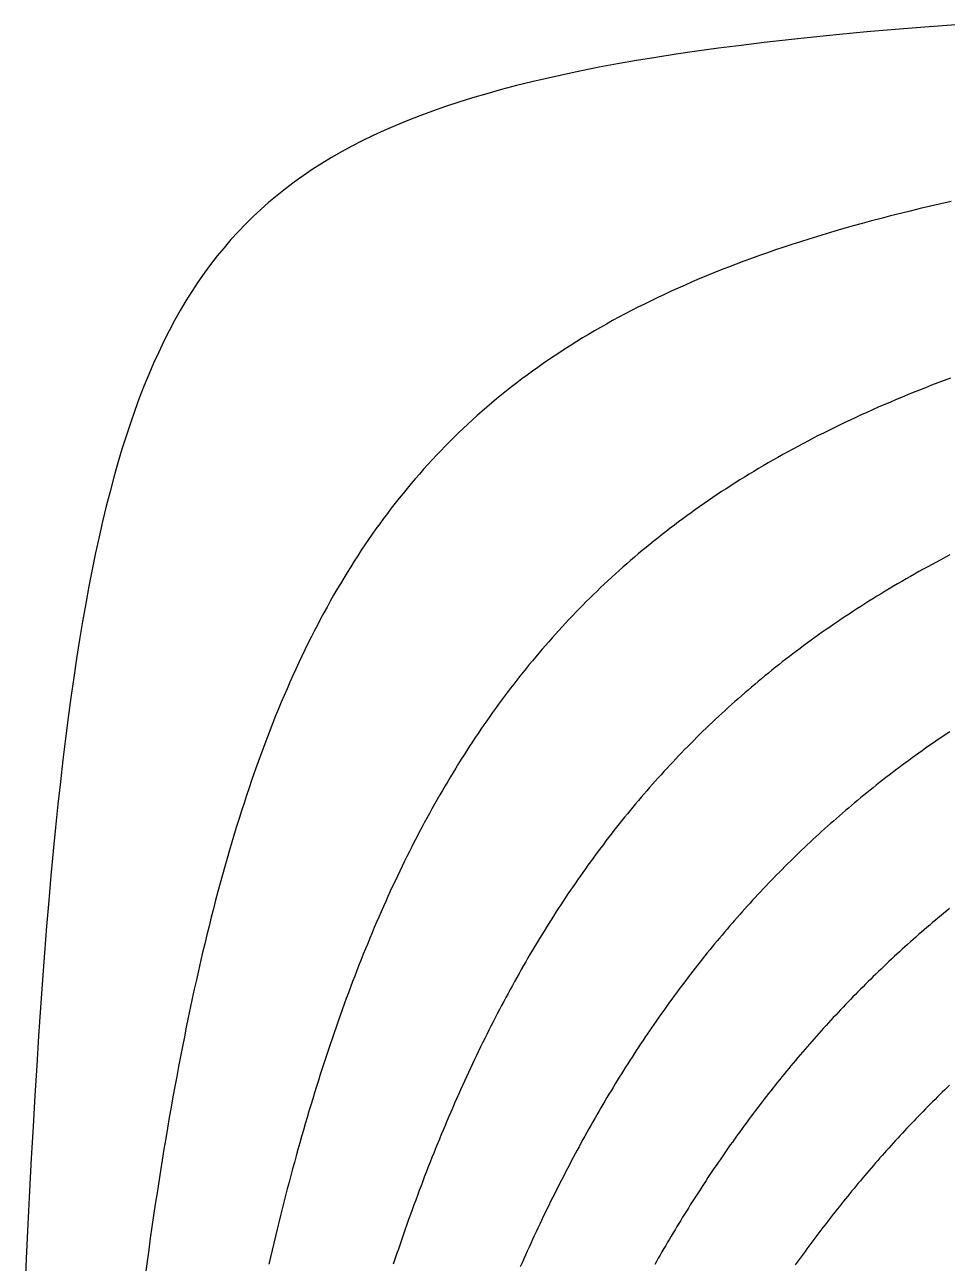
# Model space of a CAD drawing. Extents: x 2 to 198, y -170 to -3.
# Drawn here: x 2.7 to 45.1, y -60.9 to -4 of the extents above; entities that cross this region are included whole.
import ezdxf

# ---------------------------------------------------------------- set-up
doc = ezdxf.new("R2010")
doc.units = 0
doc.layers.add('MyLines', color=7, linetype='Continuous')

msp = doc.modelspace()

# ---------------------------------------------------------------- linework, layer by layer
at = {"layer": 'MyLines'}
for p, q in [((40.132, -4.484), (38.933, -4.603)), ((41.381, -4.367), (40.132, -4.484)), ((42.683, -4.254), (41.381, -4.367)), ((44.042, -4.143), (42.683, -4.254)), ((45.463, -4.036), (44.042, -4.143)), ((34.571, -5.114), (33.577, -5.251)), ((35.601, -4.981), (34.571, -5.114)), ((36.67, -4.852), (35.601, -4.981)), ((37.779, -4.726), (36.67, -4.852)), ((38.933, -4.603), (37.779, -4.726)), ((30.795, -5.682), (29.929, -5.833)), ((31.69, -5.534), (30.795, -5.682)), ((32.617, -5.391), (31.69, -5.534)), ((33.577, -5.251), (32.617, -5.391)), ((28.28, -6.149), (27.495, -6.313)), ((29.091, -5.989), (28.28, -6.149)), ((29.929, -5.833), (29.091, -5.989)), ((25.998, -6.654), (25.284, -6.831)), ((26.735, -6.481), (25.998, -6.654)), ((27.495, -6.313), (26.735, -6.481)), ((23.27, -7.392), (22.638, -7.59)), ((23.921, -7.2), (23.27, -7.392)), ((24.592, -7.013), (23.921, -7.2)), ((25.284, -6.831), (24.592, -7.013)), ((22.025, -7.792), (21.429, -8)), ((22.638, -7.59), (22.025, -7.792)), ((20.291, -8.432), (19.746, -8.657)), ((20.852, -8.213), (20.291, -8.432)), ((21.429, -8), (20.852, -8.213)), ((19.216, -8.888), (18.702, -9.125)), ((19.746, -8.657), (19.216, -8.888)), ((17.717, -9.618), (17.245, -9.874)), ((18.202, -9.368), (17.717, -9.618)), ((18.702, -9.125), (18.202, -9.368)), ((16.786, -10.138), (16.34, -10.408)), ((17.245, -9.874), (16.786, -10.138)), ((15.906, -10.686), (15.484, -10.971)), ((16.34, -10.408), (15.906, -10.686)), ((15.074, -11.263), (14.676, -11.564)), ((15.484, -10.971), (15.074, -11.263)), ((14.288, -11.872), (13.911, -12.188)), ((14.676, -11.564), (14.288, -11.872)), ((13.911, -12.188), (13.544, -12.514)), ((43.835, -12.479), (43.374, -12.59)), ((44.303, -12.369), (43.835, -12.479)), ((44.777, -12.26), (44.303, -12.369)), ((45.259, -12.152), (44.777, -12.26)), ((13.187, -12.847), (12.839, -13.19)), ((13.544, -12.514), (13.187, -12.847)), ((41.597, -13.043), (41.169, -13.159)), ((42.032, -12.928), (41.597, -13.043)), ((42.473, -12.815), (42.032, -12.928)), ((42.92, -12.702), (42.473, -12.815)), ((43.374, -12.59), (42.92, -12.702)), ((12.501, -13.542), (12.173, -13.903)), ((12.839, -13.19), (12.501, -13.542)), ((39.512, -13.633), (39.111, -13.755)), ((39.917, -13.513), (39.512, -13.633)), ((40.329, -13.394), (39.917, -13.513)), ((40.746, -13.276), (40.329, -13.394)), ((41.169, -13.159), (40.746, -13.276)), ((12.173, -13.903), (11.853, -14.273)), ((37.941, -14.125), (37.561, -14.25)), ((38.326, -14), (37.941, -14.125)), ((38.716, -13.877), (38.326, -14)), ((39.111, -13.755), (38.716, -13.877)), ((11.541, -14.654), (11.238, -15.045)), ((11.853, -14.273), (11.541, -14.654)), ((36.089, -14.764), (35.733, -14.895)), ((36.45, -14.634), (36.089, -14.764)), ((36.816, -14.505), (36.45, -14.634)), ((37.186, -14.377), (36.816, -14.505)), ((37.561, -14.25), (37.186, -14.377)), ((11.238, -15.045), (10.943, -15.446)), ((34.689, -15.296), (34.349, -15.432)), ((35.032, -15.161), (34.689, -15.296)), ((35.38, -15.027), (35.032, -15.161)), ((35.733, -14.895), (35.38, -15.027)), ((10.656, -15.858), (10.377, -16.281)), ((10.943, -15.446), (10.656, -15.858)), ((33.354, -15.847), (33.03, -15.988)), ((33.682, -15.707), (33.354, -15.847)), ((34.013, -15.569), (33.682, -15.707)), ((34.349, -15.432), (34.013, -15.569)), ((10.377, -16.281), (10.105, -16.715)), ((32.082, -16.418), (31.773, -16.564)), ((32.394, -16.273), (32.082, -16.418)), ((32.71, -16.13), (32.394, -16.273)), ((33.03, -15.988), (32.71, -16.13)), ((10.105, -16.715), (9.841, -17.161)), ((30.866, -17.009), (30.571, -17.161)), ((31.165, -16.86), (30.866, -17.009)), ((31.467, -16.711), (31.165, -16.86)), ((31.773, -16.564), (31.467, -16.711)), ((9.583, -17.618), (9.332, -18.088)), ((9.841, -17.161), (9.583, -17.618)), ((29.705, -17.622), (29.423, -17.779)), ((29.991, -17.467), (29.705, -17.622)), ((30.279, -17.313), (29.991, -17.467)), ((30.571, -17.161), (30.279, -17.313)), ((9.332, -18.088), (9.088, -18.57)), ((28.867, -18.096), (28.594, -18.257)), ((29.143, -17.937), (28.867, -18.096)), ((29.423, -17.779), (29.143, -17.937)), ((9.088, -18.57), (8.851, -19.066)), ((27.792, -18.748), (27.531, -18.915)), ((28.057, -18.583), (27.792, -18.748)), ((28.324, -18.42), (28.057, -18.583)), ((28.594, -18.257), (28.324, -18.42)), ((8.851, -19.066), (8.619, -19.574)), ((27.016, -19.253), (26.763, -19.424)), ((27.272, -19.083), (27.016, -19.253)), ((27.531, -18.915), (27.272, -19.083)), ((8.619, -19.574), (8.394, -20.096)), ((26.264, -19.771), (26.019, -19.947)), ((26.512, -19.597), (26.264, -19.771)), ((26.763, -19.424), (26.512, -19.597)), ((8.394, -20.096), (8.175, -20.632)), ((25.536, -20.303), (25.298, -20.483)), ((25.776, -20.124), (25.536, -20.303)), ((26.019, -19.947), (25.776, -20.124)), ((44.928, -20.376), (44.64, -20.485)), ((45.218, -20.268), (44.928, -20.376)), ((8.175, -20.632), (7.961, -21.182)), ((24.599, -21.034), (24.371, -21.221)), ((24.83, -20.849), (24.599, -21.034)), ((25.063, -20.665), (24.83, -20.849)), ((25.298, -20.483), (25.063, -20.665)), ((43.241, -21.037), (42.968, -21.149)), ((43.516, -20.926), (43.241, -21.037)), ((43.793, -20.815), (43.516, -20.926)), ((44.073, -20.704), (43.793, -20.815)), ((44.355, -20.594), (44.073, -20.704)), ((44.64, -20.485), (44.355, -20.594)), ((7.961, -21.182), (7.753, -21.747)), ((23.922, -21.6), (23.701, -21.792)), ((24.145, -21.41), (23.922, -21.6)), ((24.371, -21.221), (24.145, -21.41)), ((41.902, -21.604), (41.641, -21.719)), ((42.165, -21.49), (41.902, -21.604)), ((42.431, -21.376), (42.165, -21.49)), ((42.698, -21.262), (42.431, -21.376)), ((42.968, -21.149), (42.698, -21.262)), ((7.753, -21.747), (7.551, -22.327)), ((23.265, -22.181), (23.051, -22.379)), ((23.482, -21.986), (23.265, -22.181)), ((23.701, -21.792), (23.482, -21.986)), ((40.871, -22.069), (40.619, -22.187)), ((41.126, -21.952), (40.871, -22.069)), ((41.382, -21.835), (41.126, -21.952)), ((41.641, -21.719), (41.382, -21.835)), ((7.551, -22.327), (7.354, -22.922)), ((22.838, -22.578), (22.628, -22.778)), ((23.051, -22.379), (22.838, -22.578)), ((39.63, -22.664), (39.388, -22.784)), ((39.874, -22.543), (39.63, -22.664)), ((40.12, -22.424), (39.874, -22.543)), ((40.369, -22.305), (40.12, -22.424)), ((40.619, -22.187), (40.369, -22.305)), ((7.354, -22.922), (7.162, -23.533)), ((22.214, -23.185), (22.01, -23.391)), ((22.42, -22.981), (22.214, -23.185)), ((22.628, -22.778), (22.42, -22.981)), ((38.438, -23.274), (38.205, -23.399)), ((38.672, -23.151), (38.438, -23.274)), ((38.909, -23.028), (38.672, -23.151)), ((39.147, -22.906), (38.909, -23.028)), ((39.388, -22.784), (39.147, -22.906)), ((7.162, -23.533), (6.975, -24.161)), ((21.608, -23.809), (21.41, -24.02)), ((21.808, -23.599), (21.608, -23.809)), ((22.01, -23.391), (21.808, -23.599)), ((37.517, -23.775), (37.292, -23.902)), ((37.745, -23.649), (37.517, -23.775)), ((37.974, -23.523), (37.745, -23.649)), ((38.205, -23.399), (37.974, -23.523)), ((6.975, -24.161), (6.794, -24.805)), ((21.02, -24.449), (20.828, -24.667)), ((21.214, -24.234), (21.02, -24.449)), ((21.41, -24.02), (21.214, -24.234)), ((36.406, -24.416), (36.189, -24.546)), ((36.625, -24.286), (36.406, -24.416)), ((36.845, -24.157), (36.625, -24.286)), ((37.068, -24.029), (36.845, -24.157)), ((37.292, -23.902), (37.068, -24.029)), ((6.794, -24.805), (6.616, -25.467)), ((20.637, -24.886), (20.449, -25.107)), ((20.828, -24.667), (20.637, -24.886)), ((35.547, -24.941), (35.336, -25.074)), ((35.759, -24.809), (35.547, -24.941)), ((35.973, -24.677), (35.759, -24.809)), ((36.189, -24.546), (35.973, -24.677)), ((6.616, -25.467), (6.444, -26.146)), ((20.078, -25.555), (19.895, -25.783)), ((20.262, -25.33), (20.078, -25.555)), ((20.449, -25.107), (20.262, -25.33)), ((34.712, -25.477), (34.507, -25.613)), ((34.919, -25.342), (34.712, -25.477)), ((35.126, -25.208), (34.919, -25.342)), ((35.336, -25.074), (35.126, -25.208)), ((6.444, -26.146), (6.276, -26.843)), ((19.714, -26.012), (19.534, -26.243)), ((19.895, -25.783), (19.714, -26.012)), ((33.902, -26.025), (33.703, -26.164)), ((34.102, -25.887), (33.902, -26.025)), ((34.304, -25.75), (34.102, -25.887)), ((34.507, -25.613), (34.304, -25.75)), ((19.181, -26.712), (19.006, -26.949)), ((19.356, -26.476), (19.181, -26.712)), ((19.534, -26.243), (19.356, -26.476)), ((32.921, -26.726), (32.729, -26.869)), ((33.115, -26.585), (32.921, -26.726)), ((33.309, -26.444), (33.115, -26.585)), ((33.505, -26.303), (33.309, -26.444)), ((33.703, -26.164), (33.505, -26.303)), ((6.276, -26.843), (6.113, -27.559)), ((18.834, -27.189), (18.663, -27.43)), ((19.006, -26.949), (18.834, -27.189)), ((32.349, -27.156), (32.161, -27.301)), ((32.538, -27.012), (32.349, -27.156)), ((32.729, -26.869), (32.538, -27.012)), ((6.113, -27.559), (5.953, -28.294)), ((18.494, -27.674), (18.326, -27.92)), ((18.663, -27.43), (18.494, -27.674)), ((31.605, -27.74), (31.422, -27.888)), ((31.789, -27.593), (31.605, -27.74)), ((31.974, -27.447), (31.789, -27.593)), ((32.161, -27.301), (31.974, -27.447)), ((5.953, -28.294), (5.798, -29.048)), ((17.995, -28.419), (17.833, -28.671)), ((18.16, -28.168), (17.995, -28.419)), ((18.326, -27.92), (18.16, -28.168)), ((30.881, -28.337), (30.703, -28.488)), ((31.06, -28.187), (30.881, -28.337)), ((31.24, -28.037), (31.06, -28.187)), ((31.422, -27.888), (31.24, -28.037)), ((45.2, -28.385), (44.993, -28.493)), ((17.671, -28.926), (17.511, -29.183)), ((17.833, -28.671), (17.671, -28.926)), ((30.176, -28.946), (30.003, -29.101)), ((30.35, -28.793), (30.176, -28.946)), ((30.526, -28.64), (30.35, -28.793)), ((30.703, -28.488), (30.526, -28.64)), ((44.176, -28.93), (43.975, -29.04)), ((44.378, -28.82), (44.176, -28.93)), ((44.582, -28.71), (44.378, -28.82)), ((44.787, -28.601), (44.582, -28.71)), ((44.993, -28.493), (44.787, -28.601)), ((5.798, -29.048), (5.647, -29.823)), ((17.353, -29.443), (17.196, -29.704)), ((17.511, -29.183), (17.353, -29.443)), ((29.49, -29.569), (29.321, -29.726)), ((29.66, -29.412), (29.49, -29.569)), ((29.831, -29.256), (29.66, -29.412)), ((30.003, -29.101), (29.831, -29.256)), ((43.184, -29.485), (42.989, -29.597)), ((43.38, -29.373), (43.184, -29.485)), ((43.577, -29.261), (43.38, -29.373)), ((43.775, -29.15), (43.577, -29.261)), ((43.975, -29.04), (43.775, -29.15)), ((5.647, -29.823), (5.5, -30.618)), ((17.041, -29.968), (16.887, -30.235)), ((17.196, -29.704), (17.041, -29.968)), ((28.988, -30.044), (28.822, -30.205)), ((29.154, -29.885), (28.988, -30.044)), ((29.321, -29.726), (29.154, -29.885)), ((42.223, -30.051), (42.034, -30.165)), ((42.412, -29.937), (42.223, -30.051)), ((42.603, -29.823), (42.412, -29.937)), ((42.796, -29.71), (42.603, -29.823)), ((42.989, -29.597), (42.796, -29.71)), ((5.5, -30.618), (5.357, -31.435)), ((16.735, -30.504), (16.584, -30.775)), ((16.887, -30.235), (16.735, -30.504)), ((28.333, -30.691), (28.172, -30.854)), ((28.495, -30.528), (28.333, -30.691)), ((28.658, -30.366), (28.495, -30.528)), ((28.822, -30.205), (28.658, -30.366)), ((41.29, -30.628), (41.107, -30.744)), ((41.474, -30.511), (41.29, -30.628)), ((41.66, -30.396), (41.474, -30.511)), ((41.846, -30.28), (41.66, -30.396)), ((42.034, -30.165), (41.846, -30.28)), ((16.435, -31.048), (16.287, -31.324)), ((16.584, -30.775), (16.435, -31.048)), ((27.853, -31.184), (27.695, -31.35)), ((28.012, -31.019), (27.853, -31.184)), ((28.172, -30.854), (28.012, -31.019)), ((40.386, -31.215), (40.208, -31.334)), ((40.564, -31.097), (40.386, -31.215)), ((40.744, -30.979), (40.564, -31.097)), ((40.925, -30.861), (40.744, -30.979)), ((41.107, -30.744), (40.925, -30.861)), ((5.357, -31.435), (5.218, -32.273)), ((16.14, -31.603), (15.995, -31.884)), ((16.287, -31.324), (16.14, -31.603)), ((27.382, -31.686), (27.227, -31.855)), ((27.538, -31.518), (27.382, -31.686)), ((27.695, -31.35), (27.538, -31.518)), ((39.507, -31.815), (39.335, -31.936)), ((39.681, -31.694), (39.507, -31.815)), ((39.856, -31.573), (39.681, -31.694)), ((40.031, -31.454), (39.856, -31.573)), ((40.208, -31.334), (40.031, -31.454)), ((5.218, -32.273), (5.082, -33.134)), ((15.851, -32.167), (15.708, -32.453)), ((15.995, -31.884), (15.851, -32.167)), ((26.768, -32.367), (26.617, -32.54)), ((26.92, -32.195), (26.768, -32.367)), ((27.073, -32.025), (26.92, -32.195)), ((27.227, -31.855), (27.073, -32.025)), ((38.822, -32.302), (38.654, -32.425)), ((38.992, -32.179), (38.822, -32.302)), ((39.163, -32.057), (38.992, -32.179)), ((39.335, -31.936), (39.163, -32.057)), ((15.567, -32.741), (15.427, -33.032)), ((15.708, -32.453), (15.567, -32.741)), ((26.318, -32.888), (26.17, -33.063)), ((26.467, -32.713), (26.318, -32.888)), ((26.617, -32.54), (26.467, -32.713)), ((37.988, -32.922), (37.824, -33.047)), ((38.153, -32.797), (37.988, -32.922)), ((38.319, -32.673), (38.153, -32.797)), ((38.486, -32.549), (38.319, -32.673)), ((38.654, -32.425), (38.486, -32.549)), ((5.082, -33.134), (4.949, -34.017)), ((15.288, -33.326), (15.151, -33.622)), ((15.427, -33.032), (15.288, -33.326)), ((25.877, -33.417), (25.731, -33.595)), ((26.023, -33.24), (25.877, -33.417)), ((26.17, -33.063), (26.023, -33.24)), ((37.177, -33.554), (37.017, -33.682)), ((37.337, -33.427), (37.177, -33.554)), ((37.498, -33.3), (37.337, -33.427)), ((37.661, -33.173), (37.498, -33.3)), ((37.824, -33.047), (37.661, -33.173)), ((4.949, -34.017), (4.821, -34.924)), ((15.015, -33.921), (14.88, -34.223)), ((15.151, -33.622), (15.015, -33.921)), ((25.443, -33.954), (25.301, -34.135)), ((25.587, -33.774), (25.443, -33.954)), ((25.731, -33.595), (25.587, -33.774)), ((36.543, -34.068), (36.387, -34.198)), ((36.7, -33.939), (36.543, -34.068)), ((36.858, -33.81), (36.7, -33.939)), ((37.017, -33.682), (36.858, -33.81)), ((14.747, -34.527), (14.614, -34.834)), ((14.88, -34.223), (14.747, -34.527)), ((24.878, -34.685), (24.739, -34.87)), ((25.018, -34.501), (24.878, -34.685)), ((25.159, -34.318), (25.018, -34.501)), ((25.301, -34.135), (25.159, -34.318)), ((35.923, -34.59), (35.77, -34.722)), ((36.077, -34.459), (35.923, -34.59)), ((36.232, -34.328), (36.077, -34.459)), ((36.387, -34.198), (36.232, -34.328)), ((4.821, -34.924), (4.695, -35.856)), ((14.483, -35.143), (14.353, -35.456)), ((14.614, -34.834), (14.483, -35.143)), ((24.463, -35.242), (24.327, -35.43)), ((24.601, -35.055), (24.463, -35.242)), ((24.739, -34.87), (24.601, -35.055)), ((35.167, -35.254), (35.018, -35.388)), ((35.317, -35.12), (35.167, -35.254)), ((35.467, -34.987), (35.317, -35.12)), ((35.618, -34.854), (35.467, -34.987)), ((35.77, -34.722), (35.618, -34.854)), ((14.225, -35.771), (14.097, -36.089)), ((14.353, -35.456), (14.225, -35.771)), ((24.056, -35.809), (23.922, -36)), ((24.191, -35.619), (24.056, -35.809)), ((24.327, -35.43), (24.191, -35.619)), ((34.576, -35.794), (34.43, -35.931)), ((34.722, -35.659), (34.576, -35.794)), ((34.87, -35.523), (34.722, -35.659)), ((35.018, -35.388), (34.87, -35.523)), ((4.695, -35.856), (4.573, -36.812)), ((14.097, -36.089), (13.971, -36.41)), ((23.657, -36.385), (23.525, -36.579)), ((23.789, -36.192), (23.657, -36.385)), ((23.922, -36), (23.789, -36.192)), ((33.997, -36.343), (33.854, -36.481)), ((34.141, -36.205), (33.997, -36.343)), ((34.285, -36.068), (34.141, -36.205)), ((34.43, -35.931), (34.285, -36.068)), ((4.573, -36.812), (4.454, -37.793)), ((13.846, -36.733), (13.722, -37.06)), ((13.971, -36.41), (13.846, -36.733)), ((23.394, -36.775), (23.264, -36.971)), ((23.525, -36.579), (23.394, -36.775)), ((33.43, -36.9), (33.29, -37.041)), ((33.571, -36.76), (33.43, -36.9)), ((33.712, -36.62), (33.571, -36.76)), ((33.854, -36.481), (33.712, -36.62)), ((44.549, -36.936), (44.391, -37.045)), ((44.708, -36.827), (44.549, -36.936)), ((44.868, -36.718), (44.708, -36.827)), ((45.029, -36.609), (44.868, -36.718)), ((45.191, -36.501), (45.029, -36.609)), ((13.599, -37.389), (13.478, -37.722)), ((13.722, -37.06), (13.599, -37.389)), ((23.007, -37.366), (22.879, -37.565)), ((23.135, -37.168), (23.007, -37.366)), ((23.264, -36.971), (23.135, -37.168)), ((32.874, -37.466), (32.737, -37.608)), ((33.012, -37.323), (32.874, -37.466)), ((33.151, -37.182), (33.012, -37.323)), ((33.29, -37.041), (33.151, -37.182)), ((43.765, -37.486), (43.611, -37.597)), ((43.92, -37.376), (43.765, -37.486)), ((44.076, -37.265), (43.92, -37.376)), ((44.233, -37.155), (44.076, -37.265)), ((44.391, -37.045), (44.233, -37.155)), ((4.454, -37.793), (4.338, -38.801)), ((13.357, -38.057), (13.238, -38.395)), ((13.478, -37.722), (13.357, -38.057)), ((22.626, -37.967), (22.501, -38.17)), ((22.752, -37.766), (22.626, -37.967)), ((22.879, -37.565), (22.752, -37.766)), ((32.33, -38.04), (32.195, -38.185)), ((32.465, -37.895), (32.33, -38.04)), ((32.601, -37.752), (32.465, -37.895)), ((32.737, -37.608), (32.601, -37.752)), ((43.001, -38.045), (42.85, -38.158)), ((43.152, -37.933), (43.001, -38.045)), ((43.304, -37.82), (43.152, -37.933)), ((43.457, -37.709), (43.304, -37.82)), ((43.611, -37.597), (43.457, -37.709)), ((13.238, -38.395), (13.119, -38.736)), ((22.252, -38.578), (22.129, -38.784)), ((22.376, -38.373), (22.252, -38.578)), ((22.501, -38.17), (22.376, -38.373)), ((31.796, -38.623), (31.664, -38.77)), ((31.928, -38.476), (31.796, -38.623)), ((32.062, -38.33), (31.928, -38.476)), ((32.195, -38.185), (32.062, -38.33)), ((42.254, -38.612), (42.107, -38.726)), ((42.402, -38.498), (42.254, -38.612)), ((42.551, -38.384), (42.402, -38.498)), ((42.7, -38.271), (42.551, -38.384)), ((42.85, -38.158), (42.7, -38.271)), ((4.338, -38.801), (4.225, -39.836)), ((13.002, -39.081), (12.886, -39.428)), ((13.119, -38.736), (13.002, -39.081)), ((21.885, -39.198), (21.764, -39.407)), ((22.007, -38.99), (21.885, -39.198)), ((22.129, -38.784), (22.007, -38.99)), ((31.273, -39.215), (31.143, -39.364)), ((31.403, -39.066), (31.273, -39.215)), ((31.533, -38.917), (31.403, -39.066)), ((31.664, -38.77), (31.533, -38.917)), ((41.526, -39.187), (41.382, -39.303)), ((41.67, -39.072), (41.526, -39.187)), ((41.815, -38.956), (41.67, -39.072)), ((41.961, -38.841), (41.815, -38.956)), ((42.107, -38.726), (41.961, -38.841)), ((12.771, -39.779), (12.657, -40.132)), ((12.886, -39.428), (12.771, -39.779)), ((21.644, -39.618), (21.525, -39.829)), ((21.764, -39.407), (21.644, -39.618)), ((30.887, -39.664), (30.759, -39.816)), ((31.015, -39.514), (30.887, -39.664)), ((31.143, -39.364), (31.015, -39.514)), ((40.814, -39.771), (40.674, -39.889)), ((40.955, -39.654), (40.814, -39.771)), ((41.097, -39.537), (40.955, -39.654)), ((41.239, -39.42), (41.097, -39.537)), ((41.382, -39.303), (41.239, -39.42)), ((4.225, -39.836), (4.115, -40.898)), ((12.657, -40.132), (12.544, -40.489)), ((21.288, -40.255), (21.171, -40.47)), ((21.406, -40.041), (21.288, -40.255)), ((21.525, -39.829), (21.406, -40.041)), ((30.381, -40.272), (30.256, -40.426)), ((30.507, -40.119), (30.381, -40.272)), ((30.633, -39.967), (30.507, -40.119)), ((30.759, -39.816), (30.633, -39.967)), ((40.119, -40.364), (39.982, -40.484)), ((40.257, -40.245), (40.119, -40.364)), ((40.395, -40.126), (40.257, -40.245)), ((40.534, -40.007), (40.395, -40.126)), ((40.674, -39.889), (40.534, -40.007)), ((4.115, -40.898), (4.008, -41.989)), ((12.432, -40.849), (12.321, -41.212)), ((12.544, -40.489), (12.432, -40.849)), ((20.938, -40.902), (20.823, -41.121)), ((21.054, -40.685), (20.938, -40.902)), ((21.171, -40.47), (21.054, -40.685)), ((29.885, -40.89), (29.762, -41.045)), ((30.008, -40.734), (29.885, -40.89)), ((30.132, -40.58), (30.008, -40.734)), ((30.256, -40.426), (30.132, -40.58)), ((39.574, -40.845), (39.439, -40.966)), ((39.709, -40.724), (39.574, -40.845)), ((39.845, -40.604), (39.709, -40.724)), ((39.982, -40.484), (39.845, -40.604)), ((12.321, -41.212), (12.211, -41.578)), ((20.708, -41.34), (20.594, -41.56)), ((20.823, -41.121), (20.708, -41.34)), ((29.398, -41.516), (29.278, -41.674)), ((29.519, -41.359), (29.398, -41.516)), ((29.64, -41.202), (29.519, -41.359)), ((29.762, -41.045), (29.64, -41.202)), ((38.906, -41.453), (38.774, -41.576)), ((39.039, -41.331), (38.906, -41.453)), ((39.171, -41.209), (39.039, -41.331)), ((39.305, -41.087), (39.171, -41.209)), ((39.439, -40.966), (39.305, -41.087)), ((4.008, -41.989), (3.904, -43.109)), ((12.102, -41.948), (11.994, -42.321)), ((12.211, -41.578), (12.102, -41.948)), ((20.368, -42.005), (20.257, -42.229)), ((20.481, -41.782), (20.368, -42.005)), ((20.594, -41.56), (20.481, -41.782)), ((29.039, -41.992), (28.921, -42.152)), ((29.158, -41.833), (29.039, -41.992)), ((29.278, -41.674), (29.158, -41.833)), ((38.253, -42.071), (38.124, -42.196)), ((38.383, -41.947), (38.253, -42.071)), ((38.513, -41.823), (38.383, -41.947)), ((38.643, -41.699), (38.513, -41.823)), ((38.774, -41.576), (38.643, -41.699)), ((11.994, -42.321), (11.887, -42.697)), ((20.145, -42.454), (20.035, -42.68)), ((20.257, -42.229), (20.145, -42.454)), ((28.568, -42.636), (28.452, -42.798)), ((28.685, -42.474), (28.568, -42.636)), ((28.803, -42.313), (28.685, -42.474)), ((28.921, -42.152), (28.803, -42.313)), ((37.741, -42.572), (37.614, -42.698)), ((37.868, -42.446), (37.741, -42.572)), ((37.996, -42.321), (37.868, -42.446)), ((38.124, -42.196), (37.996, -42.321)), ((3.904, -43.109), (3.803, -44.258)), ((11.781, -43.076), (11.676, -43.459)), ((11.887, -42.697), (11.781, -43.076)), ((19.816, -43.137), (19.707, -43.367)), ((19.925, -42.908), (19.816, -43.137)), ((20.035, -42.68), (19.925, -42.908)), ((28.221, -43.125), (28.106, -43.289)), ((28.336, -42.961), (28.221, -43.125)), ((28.452, -42.798), (28.336, -42.961)), ((37.113, -43.206), (36.989, -43.334)), ((37.237, -43.079), (37.113, -43.206)), ((37.362, -42.951), (37.237, -43.079)), ((37.488, -42.825), (37.362, -42.951)), ((37.614, -42.698), (37.488, -42.825)), ((11.676, -43.459), (11.572, -43.846)), ((19.599, -43.598), (19.492, -43.831)), ((19.707, -43.367), (19.599, -43.598)), ((27.765, -43.786), (27.653, -43.953)), ((27.879, -43.62), (27.765, -43.786)), ((27.992, -43.454), (27.879, -43.62)), ((28.106, -43.289), (27.992, -43.454)), ((36.62, -43.721), (36.498, -43.85)), ((36.742, -43.592), (36.62, -43.721)), ((36.865, -43.463), (36.742, -43.592)), ((36.989, -43.334), (36.865, -43.463)), ((3.803, -44.258), (3.704, -45.438)), ((11.469, -44.235), (11.367, -44.629)), ((11.572, -43.846), (11.469, -44.235)), ((19.279, -44.3), (19.173, -44.536)), ((19.385, -44.065), (19.279, -44.3)), ((19.492, -43.831), (19.385, -44.065)), ((27.429, -44.288), (27.318, -44.457)), ((27.541, -44.12), (27.429, -44.288)), ((27.653, -43.953), (27.541, -44.12)), ((36.135, -44.241), (36.015, -44.372)), ((36.255, -44.11), (36.135, -44.241)), ((36.376, -43.98), (36.255, -44.11)), ((36.498, -43.85), (36.376, -43.98)), ((11.367, -44.629), (11.266, -45.025)), ((19.068, -44.773), (18.964, -45.012)), ((19.173, -44.536), (19.068, -44.773)), ((27.098, -44.796), (26.988, -44.967)), ((27.208, -44.626), (27.098, -44.796)), ((27.318, -44.457), (27.208, -44.626)), ((35.54, -44.901), (35.423, -45.034)), ((35.658, -44.768), (35.54, -44.901)), ((35.777, -44.636), (35.658, -44.768)), ((35.896, -44.504), (35.777, -44.636)), ((36.015, -44.372), (35.896, -44.504)), ((44.92, -44.834), (44.789, -44.943)), ((45.052, -44.726), (44.92, -44.834)), ((45.184, -44.618), (45.052, -44.726)), ((3.704, -45.438), (3.607, -46.65)), ((11.165, -45.426), (11.066, -45.829)), ((11.266, -45.025), (11.165, -45.426)), ((18.757, -45.494), (18.655, -45.736)), ((18.86, -45.252), (18.757, -45.494)), ((18.964, -45.012), (18.86, -45.252)), ((26.663, -45.483), (26.555, -45.656)), ((26.771, -45.31), (26.663, -45.483)), ((26.879, -45.138), (26.771, -45.31)), ((26.988, -44.967), (26.879, -45.138)), ((35.073, -45.435), (34.958, -45.57)), ((35.189, -45.301), (35.073, -45.435)), ((35.306, -45.167), (35.189, -45.301)), ((35.423, -45.034), (35.306, -45.167)), ((44.141, -45.491), (44.013, -45.601)), ((44.27, -45.381), (44.141, -45.491)), ((44.399, -45.271), (44.27, -45.381)), ((44.528, -45.161), (44.399, -45.271)), ((44.658, -45.052), (44.528, -45.161)), ((44.789, -44.943), (44.658, -45.052)), ((11.066, -45.829), (10.968, -46.237)), ((18.553, -45.98), (18.452, -46.225)), ((18.655, -45.736), (18.553, -45.98)), ((26.341, -46.005), (26.235, -46.18)), ((26.448, -45.83), (26.341, -46.005)), ((26.555, -45.656), (26.448, -45.83)), ((34.614, -45.976), (34.5, -46.112)), ((34.728, -45.84), (34.614, -45.976)), ((34.843, -45.705), (34.728, -45.84)), ((34.958, -45.57), (34.843, -45.705)), ((43.507, -46.045), (43.381, -46.156)), ((43.632, -45.933), (43.507, -46.045)), ((43.759, -45.822), (43.632, -45.933)), ((43.886, -45.711), (43.759, -45.822)), ((44.013, -45.601), (43.886, -45.711)), ((10.968, -46.237), (10.87, -46.648)), ((18.351, -46.472), (18.251, -46.72)), ((18.452, -46.225), (18.351, -46.472)), ((26.025, -46.533), (25.92, -46.71)), ((26.13, -46.356), (26.025, -46.533)), ((26.235, -46.18), (26.13, -46.356)), ((34.162, -46.523), (34.05, -46.661)), ((34.274, -46.386), (34.162, -46.523)), ((34.387, -46.249), (34.274, -46.386)), ((34.5, -46.112), (34.387, -46.249)), ((42.885, -46.605), (42.762, -46.718)), ((43.008, -46.493), (42.885, -46.605)), ((43.132, -46.38), (43.008, -46.493)), ((43.256, -46.268), (43.132, -46.38)), ((43.381, -46.156), (43.256, -46.268)), ((3.607, -46.65), (3.514, -47.894)), ((10.773, -47.062), (10.677, -47.481)), ((10.87, -46.648), (10.773, -47.062)), ((18.151, -46.969), (18.052, -47.219)), ((18.251, -46.72), (18.151, -46.969)), ((25.712, -47.066), (25.609, -47.246)), ((25.816, -46.888), (25.712, -47.066)), ((25.92, -46.71), (25.816, -46.888)), ((33.717, -47.077), (33.607, -47.217)), ((33.828, -46.938), (33.717, -47.077)), ((33.939, -46.799), (33.828, -46.938)), ((34.05, -46.661), (33.939, -46.799)), ((42.275, -47.173), (42.154, -47.287)), ((42.396, -47.059), (42.275, -47.173)), ((42.517, -46.945), (42.396, -47.059)), ((42.639, -46.832), (42.517, -46.945)), ((42.762, -46.718), (42.639, -46.832)), ((10.677, -47.481), (10.582, -47.903)), ((17.856, -47.724), (17.759, -47.979)), ((17.954, -47.471), (17.856, -47.724)), ((18.052, -47.219), (17.954, -47.471)), ((25.404, -47.606), (25.302, -47.788)), ((25.506, -47.426), (25.404, -47.606)), ((25.609, -47.246), (25.506, -47.426)), ((33.279, -47.638), (33.171, -47.779)), ((33.388, -47.497), (33.279, -47.638)), ((33.497, -47.356), (33.388, -47.497)), ((33.607, -47.217), (33.497, -47.356)), ((41.677, -47.748), (41.559, -47.863)), ((41.796, -47.632), (41.677, -47.748)), ((41.915, -47.517), (41.796, -47.632)), ((42.034, -47.402), (41.915, -47.517)), ((42.154, -47.287), (42.034, -47.402)), ((3.514, -47.894), (3.422, -49.171)), ((10.488, -48.329), (10.395, -48.758)), ((10.582, -47.903), (10.488, -48.329)), ((17.662, -48.235), (17.566, -48.492)), ((17.759, -47.979), (17.662, -48.235)), ((24.999, -48.336), (24.899, -48.52)), ((25.099, -48.152), (24.999, -48.336)), ((25.2, -47.97), (25.099, -48.152)), ((25.302, -47.788), (25.2, -47.97)), ((32.848, -48.205), (32.742, -48.347)), ((32.955, -48.062), (32.848, -48.205)), ((33.063, -47.92), (32.955, -48.062)), ((33.171, -47.779), (33.063, -47.92)), ((41.09, -48.329), (40.974, -48.446)), ((41.207, -48.212), (41.09, -48.329)), ((41.324, -48.096), (41.207, -48.212)), ((41.441, -47.979), (41.324, -48.096)), ((41.559, -47.863), (41.441, -47.979)), ((10.395, -48.758), (10.303, -49.192)), ((17.47, -48.751), (17.375, -49.011)), ((17.566, -48.492), (17.47, -48.751)), ((24.7, -48.89), (24.601, -49.077)), ((24.799, -48.705), (24.7, -48.89)), ((24.899, -48.52), (24.799, -48.705)), ((32.424, -48.778), (32.319, -48.923)), ((32.53, -48.634), (32.424, -48.778)), ((32.635, -48.491), (32.53, -48.634)), ((32.742, -48.347), (32.635, -48.491)), ((40.629, -48.8), (40.515, -48.918)), ((40.744, -48.682), (40.629, -48.8)), ((40.859, -48.564), (40.744, -48.682)), ((40.974, -48.446), (40.859, -48.564)), ((3.422, -49.171), (3.333, -50.482)), ((10.303, -49.192), (10.211, -49.629)), ((17.281, -49.272), (17.187, -49.535)), ((17.375, -49.011), (17.281, -49.272)), ((24.405, -49.451), (24.308, -49.64)), ((24.503, -49.264), (24.405, -49.451)), ((24.601, -49.077), (24.503, -49.264)), ((32.006, -49.359), (31.903, -49.505)), ((32.11, -49.213), (32.006, -49.359)), ((32.214, -49.068), (32.11, -49.213)), ((32.319, -48.923), (32.214, -49.068)), ((40.062, -49.394), (39.95, -49.514)), ((40.175, -49.275), (40.062, -49.394)), ((40.288, -49.155), (40.175, -49.275)), ((40.401, -49.036), (40.288, -49.155)), ((40.515, -48.918), (40.401, -49.036)), ((10.211, -49.629), (10.12, -50.07)), ((17.093, -49.799), (17, -50.065)), ((17.187, -49.535), (17.093, -49.799)), ((24.114, -50.019), (24.018, -50.209)), ((24.211, -49.829), (24.114, -50.019)), ((24.308, -49.64), (24.211, -49.829)), ((31.595, -49.947), (31.493, -50.095)), ((31.697, -49.799), (31.595, -49.947)), ((31.8, -49.652), (31.697, -49.799)), ((31.903, -49.505), (31.8, -49.652)), ((39.506, -49.996), (39.396, -50.117)), ((39.616, -49.875), (39.506, -49.996)), ((39.727, -49.754), (39.616, -49.875)), ((39.839, -49.634), (39.727, -49.754)), ((39.95, -49.514), (39.839, -49.634)), ((3.333, -50.482), (3.247, -51.829)), ((10.031, -50.515), (9.941, -50.964)), ((10.12, -50.07), (10.031, -50.515)), ((16.816, -50.6), (16.725, -50.87)), ((16.908, -50.332), (16.816, -50.6)), ((17, -50.065), (16.908, -50.332)), ((23.827, -50.592), (23.732, -50.785)), ((23.922, -50.4), (23.827, -50.592)), ((24.018, -50.209), (23.922, -50.4)), ((31.19, -50.541), (31.09, -50.691)), ((31.291, -50.392), (31.19, -50.541)), ((31.392, -50.243), (31.291, -50.392)), ((31.493, -50.095), (31.392, -50.243)), ((38.96, -50.605), (38.852, -50.727)), ((39.068, -50.482), (38.96, -50.605)), ((39.177, -50.36), (39.068, -50.482)), ((39.286, -50.238), (39.177, -50.36)), ((39.396, -50.117), (39.286, -50.238)), ((9.941, -50.964), (9.853, -51.417)), ((16.634, -51.141), (16.543, -51.414)), ((16.725, -50.87), (16.634, -51.141)), ((23.543, -51.173), (23.45, -51.368)), ((23.637, -50.979), (23.543, -51.173)), ((23.732, -50.785), (23.637, -50.979)), ((30.791, -51.143), (30.692, -51.295)), ((30.89, -50.992), (30.791, -51.143)), ((30.99, -50.841), (30.89, -50.992)), ((31.09, -50.691), (30.99, -50.841)), ((38.53, -51.097), (38.423, -51.221)), ((38.637, -50.973), (38.53, -51.097)), ((38.744, -50.85), (38.637, -50.973)), ((38.852, -50.727), (38.744, -50.85)), ((9.853, -51.417), (9.766, -51.874)), ((16.454, -51.688), (16.364, -51.964)), ((16.543, -51.414), (16.454, -51.688)), ((23.357, -51.563), (23.264, -51.76)), ((23.45, -51.368), (23.357, -51.563)), ((30.398, -51.752), (30.301, -51.905)), ((30.496, -51.599), (30.398, -51.752)), ((30.594, -51.447), (30.496, -51.599)), ((30.692, -51.295), (30.594, -51.447)), ((38.001, -51.719), (37.896, -51.845)), ((38.106, -51.594), (38.001, -51.719)), ((38.211, -51.47), (38.106, -51.594)), ((38.317, -51.345), (38.211, -51.47)), ((38.423, -51.221), (38.317, -51.345)), ((3.247, -51.829), (3.162, -53.211)), ((9.766, -51.874), (9.679, -52.335)), ((16.276, -52.241), (16.187, -52.52)), ((16.364, -51.964), (16.276, -52.241)), ((23.079, -52.155), (22.988, -52.354)), ((23.171, -51.957), (23.079, -52.155)), ((23.264, -51.76), (23.171, -51.957)), ((30.107, -52.213), (30.011, -52.368)), ((30.204, -52.059), (30.107, -52.213)), ((30.301, -51.905), (30.204, -52.059)), ((37.584, -52.223), (37.481, -52.349)), ((37.688, -52.096), (37.584, -52.223)), ((37.792, -51.97), (37.688, -52.096)), ((37.896, -51.845), (37.792, -51.97)), ((9.593, -52.8), (9.508, -53.27)), ((9.679, -52.335), (9.593, -52.8)), ((16.1, -52.8), (16.012, -53.081)), ((16.187, -52.52), (16.1, -52.8)), ((22.805, -52.753), (22.715, -52.954)), ((22.896, -52.553), (22.805, -52.753)), ((22.988, -52.354), (22.896, -52.553)), ((29.725, -52.835), (29.63, -52.991)), ((29.82, -52.679), (29.725, -52.835)), ((29.915, -52.523), (29.82, -52.679)), ((30.011, -52.368), (29.915, -52.523)), ((37.072, -52.859), (36.971, -52.987)), ((37.174, -52.731), (37.072, -52.859)), ((37.276, -52.603), (37.174, -52.731)), ((37.378, -52.476), (37.276, -52.603)), ((37.481, -52.349), (37.378, -52.476)), ((45.068, -52.843), (44.956, -52.951)), ((45.18, -52.734), (45.068, -52.843)), ((3.162, -53.211), (3.08, -54.63)), ((9.508, -53.27), (9.423, -53.743)), ((15.926, -53.365), (15.839, -53.649)), ((16.012, -53.081), (15.926, -53.365)), ((22.535, -53.359), (22.446, -53.562)), ((22.625, -53.156), (22.535, -53.359)), ((22.715, -52.954), (22.625, -53.156)), ((29.441, -53.306), (29.347, -53.464)), ((29.535, -53.148), (29.441, -53.306)), ((29.63, -52.991), (29.535, -53.148)), ((36.669, -53.373), (36.569, -53.503)), ((36.769, -53.244), (36.669, -53.373)), ((36.87, -53.115), (36.769, -53.244)), ((36.971, -52.987), (36.87, -53.115)), ((44.514, -53.387), (44.404, -53.496)), ((44.624, -53.277), (44.514, -53.387)), ((44.734, -53.168), (44.624, -53.277)), ((44.845, -53.06), (44.734, -53.168)), ((44.956, -52.951), (44.845, -53.06)), ((9.423, -53.743), (9.34, -54.221)), ((15.753, -53.935), (15.668, -54.223)), ((15.839, -53.649), (15.753, -53.935)), ((22.269, -53.971), (22.181, -54.176)), ((22.357, -53.766), (22.269, -53.971)), ((22.446, -53.562), (22.357, -53.766)), ((29.068, -53.94), (28.976, -54.1)), ((29.161, -53.781), (29.068, -53.94)), ((29.254, -53.622), (29.161, -53.781)), ((29.347, -53.464), (29.254, -53.622)), ((36.172, -54.023), (36.074, -54.154)), ((36.271, -53.893), (36.172, -54.023)), ((36.37, -53.762), (36.271, -53.893)), ((36.469, -53.632), (36.37, -53.762)), ((36.569, -53.503), (36.469, -53.632)), ((43.97, -53.937), (43.862, -54.047)), ((44.078, -53.826), (43.97, -53.937)), ((44.186, -53.716), (44.078, -53.826)), ((44.295, -53.606), (44.186, -53.716)), ((44.404, -53.496), (44.295, -53.606)), ((9.34, -54.221), (9.257, -54.703)), ((15.583, -54.512), (15.499, -54.803)), ((15.668, -54.223), (15.583, -54.512)), ((22.005, -54.59), (21.918, -54.798)), ((22.093, -54.383), (22.005, -54.59)), ((22.181, -54.176), (22.093, -54.383)), ((28.701, -54.583), (28.61, -54.744)), ((28.792, -54.421), (28.701, -54.583)), ((28.884, -54.261), (28.792, -54.421)), ((28.976, -54.1), (28.884, -54.261)), ((35.781, -54.549), (35.684, -54.681)), ((35.878, -54.417), (35.781, -54.549)), ((35.976, -54.286), (35.878, -54.417)), ((36.074, -54.154), (35.976, -54.286)), ((43.435, -54.492), (43.329, -54.604)), ((43.541, -54.38), (43.435, -54.492)), ((43.647, -54.269), (43.541, -54.38)), ((43.754, -54.158), (43.647, -54.269)), ((43.862, -54.047), (43.754, -54.158)), ((3.08, -54.63), (3, -56.087)), ((9.257, -54.703), (9.175, -55.189)), ((15.415, -55.095), (15.332, -55.389)), ((15.499, -54.803), (15.415, -55.095)), ((21.832, -55.007), (21.745, -55.216)), ((21.918, -54.798), (21.832, -55.007)), ((28.428, -55.069), (28.338, -55.232)), ((28.519, -54.907), (28.428, -55.069)), ((28.61, -54.744), (28.519, -54.907)), ((35.395, -55.08), (35.299, -55.214)), ((35.491, -54.947), (35.395, -55.08)), ((35.587, -54.814), (35.491, -54.947)), ((35.684, -54.681), (35.587, -54.814)), ((42.804, -55.166), (42.701, -55.279)), ((42.909, -55.053), (42.804, -55.166)), ((43.013, -54.94), (42.909, -55.053)), ((43.118, -54.828), (43.013, -54.94)), ((43.223, -54.716), (43.118, -54.828)), ((43.329, -54.604), (43.223, -54.716)), ((9.093, -55.68), (9.013, -56.175)), ((9.175, -55.189), (9.093, -55.68)), ((15.249, -55.684), (15.166, -55.981)), ((15.332, -55.389), (15.249, -55.684)), ((21.574, -55.638), (21.489, -55.85)), ((21.66, -55.426), (21.574, -55.638)), ((21.745, -55.216), (21.66, -55.426)), ((28.07, -55.725), (27.981, -55.89)), ((28.159, -55.56), (28.07, -55.725)), ((28.249, -55.396), (28.159, -55.56)), ((28.338, -55.232), (28.249, -55.396)), ((35.014, -55.616), (34.92, -55.751)), ((35.109, -55.482), (35.014, -55.616)), ((35.204, -55.347), (35.109, -55.482)), ((35.299, -55.214), (35.204, -55.347)), ((42.289, -55.734), (42.187, -55.849)), ((42.391, -55.62), (42.289, -55.734)), ((42.494, -55.506), (42.391, -55.62)), ((42.597, -55.393), (42.494, -55.506)), ((42.701, -55.279), (42.597, -55.393)), ((3, -56.087), (2.922, -57.582)), ((9.013, -56.175), (8.933, -56.674)), ((15.084, -56.28), (15.003, -56.58)), ((15.166, -55.981), (15.084, -56.28)), ((21.32, -56.276), (21.236, -56.49)), ((21.404, -56.062), (21.32, -56.276)), ((21.489, -55.85), (21.404, -56.062)), ((27.805, -56.222), (27.717, -56.388)), ((27.893, -56.056), (27.805, -56.222)), ((27.981, -55.89), (27.893, -56.056)), ((34.545, -56.293), (34.452, -56.43)), ((34.638, -56.157), (34.545, -56.293)), ((34.732, -56.022), (34.638, -56.157)), ((34.826, -55.886), (34.732, -56.022)), ((34.92, -55.751), (34.826, -55.886)), ((41.883, -56.193), (41.782, -56.308)), ((41.984, -56.078), (41.883, -56.193)), ((42.085, -55.963), (41.984, -56.078)), ((42.187, -55.849), (42.085, -55.963)), ((8.933, -56.674), (8.854, -57.178)), ((15.003, -56.58), (14.922, -56.882)), ((21.152, -56.705), (21.069, -56.921)), ((21.236, -56.49), (21.152, -56.705)), ((27.542, -56.723), (27.456, -56.891)), ((27.63, -56.555), (27.542, -56.723)), ((27.717, -56.388), (27.63, -56.555)), ((34.176, -56.841), (34.084, -56.979)), ((34.267, -56.704), (34.176, -56.841)), ((34.36, -56.567), (34.267, -56.704)), ((34.452, -56.43), (34.36, -56.567)), ((41.382, -56.772), (41.283, -56.888)), ((41.482, -56.655), (41.382, -56.772)), ((41.581, -56.539), (41.482, -56.655)), ((41.682, -56.424), (41.581, -56.539)), ((41.782, -56.308), (41.682, -56.424)), ((8.854, -57.178), (8.775, -57.686)), ((14.841, -57.185), (14.761, -57.49)), ((14.922, -56.882), (14.841, -57.185)), ((20.903, -57.356), (20.821, -57.574)), ((20.986, -57.138), (20.903, -57.356)), ((21.069, -56.921), (20.986, -57.138)), ((27.197, -57.398), (27.111, -57.568)), ((27.283, -57.229), (27.197, -57.398)), ((27.369, -57.059), (27.283, -57.229)), ((27.456, -56.891), (27.369, -57.059)), ((33.811, -57.395), (33.72, -57.534)), ((33.902, -57.256), (33.811, -57.395)), ((33.993, -57.117), (33.902, -57.256)), ((34.084, -56.979), (33.993, -57.117)), ((40.89, -57.356), (40.792, -57.474)), ((40.988, -57.239), (40.89, -57.356)), ((41.086, -57.122), (40.988, -57.239)), ((41.184, -57.005), (41.086, -57.122)), ((41.283, -56.888), (41.184, -57.005)), ((2.922, -57.582), (2.846, -59.118)), ((8.775, -57.686), (8.697, -58.199)), ((14.681, -57.797), (14.602, -58.105)), ((14.761, -57.49), (14.681, -57.797)), ((20.739, -57.794), (20.657, -58.014)), ((20.821, -57.574), (20.739, -57.794)), ((26.941, -57.91), (26.856, -58.081)), ((27.026, -57.739), (26.941, -57.91)), ((27.111, -57.568), (27.026, -57.739)), ((33.451, -57.953), (33.361, -58.094)), ((33.54, -57.813), (33.451, -57.953)), ((33.63, -57.673), (33.54, -57.813)), ((33.72, -57.534), (33.63, -57.673)), ((40.405, -57.947), (40.309, -58.066)), ((40.502, -57.828), (40.405, -57.947)), ((40.598, -57.71), (40.502, -57.828)), ((40.695, -57.592), (40.598, -57.71)), ((40.792, -57.474), (40.695, -57.592)), ((8.697, -58.199), (8.62, -58.716)), ((14.523, -58.415), (14.444, -58.726)), ((14.602, -58.105), (14.523, -58.415)), ((20.495, -58.457), (20.414, -58.68)), ((20.576, -58.235), (20.495, -58.457)), ((20.657, -58.014), (20.576, -58.235)), ((26.688, -58.426), (26.604, -58.599)), ((26.772, -58.254), (26.688, -58.426)), ((26.856, -58.081), (26.772, -58.254)), ((33.095, -58.517), (33.007, -58.659)), ((33.184, -58.376), (33.095, -58.517)), ((33.272, -58.234), (33.184, -58.376)), ((33.361, -58.094), (33.272, -58.234)), ((39.928, -58.544), (39.834, -58.664)), ((40.023, -58.424), (39.928, -58.544)), ((40.118, -58.304), (40.023, -58.424)), ((40.214, -58.185), (40.118, -58.304)), ((40.309, -58.066), (40.214, -58.185)), ((2.846, -59.118), (2.772, -60.694)), ((8.62, -58.716), (8.544, -59.238)), ((14.367, -59.04), (14.289, -59.355)), ((14.444, -58.726), (14.367, -59.04)), ((20.254, -59.127), (20.175, -59.353)), ((20.334, -58.903), (20.254, -59.127)), ((20.414, -58.68), (20.334, -58.903)), ((26.354, -59.122), (26.272, -59.297)), ((26.437, -58.947), (26.354, -59.122)), ((26.52, -58.773), (26.437, -58.947)), ((26.604, -58.599), (26.52, -58.773)), ((32.745, -59.087), (32.657, -59.23)), ((32.832, -58.944), (32.745, -59.087)), ((32.919, -58.801), (32.832, -58.944)), ((33.007, -58.659), (32.919, -58.801)), ((39.459, -59.147), (39.366, -59.268)), ((39.552, -59.026), (39.459, -59.147)), ((39.646, -58.905), (39.552, -59.026)), ((39.74, -58.784), (39.646, -58.905)), ((39.834, -58.664), (39.74, -58.784)), ((8.544, -59.238), (8.468, -59.765)), ((14.212, -59.671), (14.135, -59.989)), ((14.289, -59.355), (14.212, -59.671)), ((20.095, -59.579), (20.016, -59.806)), ((20.175, -59.353), (20.095, -59.579)), ((26.107, -59.649), (26.025, -59.825)), ((26.189, -59.473), (26.107, -59.649)), ((26.272, -59.297), (26.189, -59.473)), ((32.398, -59.662), (32.312, -59.806)), ((32.484, -59.517), (32.398, -59.662)), ((32.571, -59.373), (32.484, -59.517)), ((32.657, -59.23), (32.571, -59.373)), ((39.089, -59.634), (38.997, -59.756)), ((39.181, -59.511), (39.089, -59.634)), ((39.273, -59.39), (39.181, -59.511)), ((39.366, -59.268), (39.273, -59.39)), ((8.468, -59.765), (8.393, -60.296)), ((14.135, -59.989), (14.059, -60.309)), ((19.86, -60.262), (19.782, -60.492)), ((19.938, -60.034), (19.86, -60.262)), ((20.016, -59.806), (19.938, -60.034)), ((25.863, -60.181), (25.782, -60.359)), ((25.944, -60.003), (25.863, -60.181)), ((26.025, -59.825), (25.944, -60.003)), ((32.056, -60.242), (31.971, -60.388)), ((32.141, -60.097), (32.056, -60.242)), ((32.227, -59.951), (32.141, -60.097)), ((32.312, -59.806), (32.227, -59.951)), ((38.632, -60.248), (38.541, -60.371)), ((38.723, -60.124), (38.632, -60.248)), ((38.814, -60.001), (38.723, -60.124)), ((38.905, -59.878), (38.814, -60.001)), ((38.997, -59.756), (38.905, -59.878)), ((2.772, -60.694), (2.7, -62.313)), ((8.319, -60.832), (8.245, -61.372)), ((8.393, -60.296), (8.319, -60.832)), ((13.983, -60.631), (13.908, -60.954)), ((14.059, -60.309), (13.983, -60.631)), ((19.704, -60.722), (19.627, -60.954)), ((19.782, -60.492), (19.704, -60.722)), ((25.621, -60.717), (25.541, -60.897)), ((25.701, -60.538), (25.621, -60.717)), ((25.782, -60.359), (25.701, -60.538)), ((31.718, -60.829), (31.635, -60.976)), ((31.802, -60.682), (31.718, -60.829)), ((31.887, -60.535), (31.802, -60.682)), ((31.971, -60.388), (31.887, -60.535)), ((38.272, -60.744), (38.182, -60.868)), ((38.361, -60.619), (38.272, -60.744)), ((38.451, -60.495), (38.361, -60.619)), ((38.541, -60.371), (38.451, -60.495)), ((25.541, -60.897), (25.461, -61.077)), ((38.182, -60.868), (38.093, -60.993))]:
    msp.add_line(p, q, dxfattribs=at)

doc.saveas('drawing.dxf')
